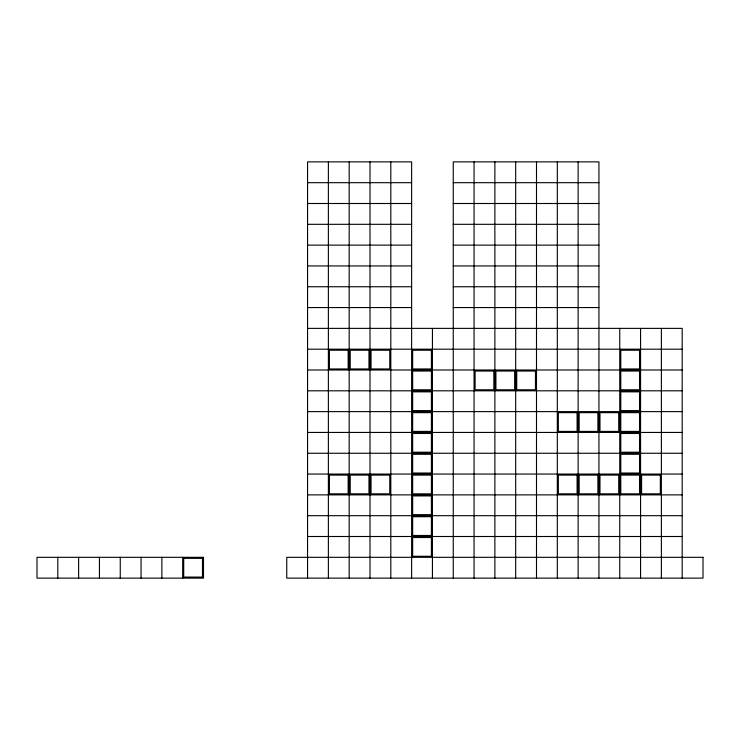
<?xml version="1.0" encoding="UTF-8"?>
<svg xmlns="http://www.w3.org/2000/svg" width="740" height="740" viewBox="0 0 740 740"><rect width="100%" height="100%" fill="white"/><g stroke="black" fill="none" stroke-linecap="round" stroke-linejoin="round"><path stroke-width="1.11" d="M307.562 182.688L411.625 182.688M453.25 182.688L598.938 182.688M307.562 203.5L411.625 203.5M453.25 203.5L598.938 203.5M307.562 224.312L411.625 224.312M453.25 224.312L598.938 224.312M307.562 245.125L411.625 245.125M453.25 245.125L598.938 245.125M307.562 265.938L411.625 265.938M453.25 265.938L598.938 265.938M307.562 286.75L411.625 286.75M453.25 286.75L598.938 286.75M307.562 307.562L411.625 307.562M453.25 307.562L598.938 307.562M307.562 328.375L682.188 328.375L682.188 578.125M307.562 349.188L682.188 349.188M307.562 370L682.188 370M307.562 390.812L682.188 390.812M307.562 411.625L682.188 411.625M307.562 432.438L682.188 432.438M307.562 453.25L682.188 453.25M307.562 474.062L682.188 474.062M307.562 494.875L682.188 494.875M307.562 515.688L682.188 515.688M307.562 536.5L682.188 536.5M661.375 328.375L661.375 578.125M640.562 328.375L640.562 578.125M619.75 328.375L619.75 578.125M598.938 578.125L598.938 161.875L453.25 161.875L453.25 578.125M578.125 161.875L578.125 578.125M557.312 161.875L557.312 578.125M536.5 161.875L536.5 578.125M515.688 161.875L515.688 578.125M494.875 161.875L494.875 578.125M474.062 161.875L474.062 578.125M432.438 328.375L432.438 578.125M411.625 578.125L411.625 161.875L307.562 161.875L307.562 578.125M390.812 161.875L390.812 578.125M370 161.875L370 578.125M349.188 161.875L349.188 578.125M328.375 161.875L328.375 578.125M182.688 557.312L182.688 578.125M161.875 557.312L161.875 578.125M141.062 557.312L141.062 578.125M120.25 557.312L120.25 578.125M99.438 557.312L99.438 578.125M78.625 557.312L78.625 578.125M57.812 557.312L57.812 578.125M348.151 350.224L329.411 350.224L329.411 368.964L348.151 368.964L348.151 350.224M368.964 350.224L350.224 350.224L350.224 368.964L368.964 368.964L368.964 350.224M389.776 350.224L371.036 350.224L371.036 368.964L389.776 368.964L389.776 350.224M431.401 350.224L412.661 350.224L412.661 368.964L431.401 368.964L431.401 350.224M639.527 350.224L620.786 350.224L620.786 368.964L639.527 368.964L639.527 350.224M431.401 371.036L412.661 371.036L412.661 389.776L431.401 389.776L431.401 371.036M493.839 371.036L475.099 371.036L475.099 389.776L493.839 389.776L493.839 371.036M514.652 371.036L495.911 371.036L495.911 389.776L514.652 389.776L514.652 371.036M535.464 371.036L516.724 371.036L516.724 389.776L535.464 389.776L535.464 371.036M639.527 371.036L620.786 371.036L620.786 389.776L639.527 389.776L639.527 371.036M431.401 391.849L412.661 391.849L412.661 410.589L431.401 410.589L431.401 391.849M639.527 391.849L620.786 391.849L620.786 410.589L639.527 410.589L639.527 391.849M431.401 412.661L412.661 412.661L412.661 431.401L431.401 431.401L431.401 412.661M577.089 412.661L558.349 412.661L558.349 431.401L577.089 431.401L577.089 412.661M597.902 412.661L579.161 412.661L579.161 431.401L597.902 431.401L597.902 412.661M618.714 412.661L599.974 412.661L599.974 431.401L618.714 431.401L618.714 412.661M639.527 412.661L620.786 412.661L620.786 431.401L639.527 431.401L639.527 412.661M431.401 433.474L412.661 433.474L412.661 452.214L431.401 452.214L431.401 433.474M639.527 433.474L620.786 433.474L620.786 452.214L639.527 452.214L639.527 433.474M431.401 454.286L412.661 454.286L412.661 473.026L431.401 473.026L431.401 454.286M639.527 454.286L620.786 454.286L620.786 473.026L639.527 473.026L639.527 454.286M348.151 475.099L329.411 475.099L329.411 493.839L348.151 493.839L348.151 475.099M368.964 475.099L350.224 475.099L350.224 493.839L368.964 493.839L368.964 475.099M389.776 475.099L371.036 475.099L371.036 493.839L389.776 493.839L389.776 475.099M431.401 475.099L412.661 475.099L412.661 493.839L431.401 493.839L431.401 475.099M577.089 475.099L558.349 475.099L558.349 493.839L577.089 493.839L577.089 475.099M597.902 475.099L579.161 475.099L579.161 493.839L597.902 493.839L597.902 475.099M618.714 475.099L599.974 475.099L599.974 493.839L618.714 493.839L618.714 475.099M639.527 475.099L620.786 475.099L620.786 493.839L639.527 493.839L639.527 475.099M660.339 475.099L641.599 475.099L641.599 493.839L660.339 493.839L660.339 475.099M431.401 495.911L412.661 495.911L412.661 514.652L431.401 514.652L431.401 495.911M431.401 516.724L412.661 516.724L412.661 535.464L431.401 535.464L431.401 516.724M431.401 537.536L412.661 537.536L412.661 556.277L431.401 556.277L431.401 537.536M203.5 557.312L37 557.312L37 578.125L203.5 578.125L203.5 557.312M703 557.312L286.75 557.312L286.75 578.125L703 578.125L703 557.312M202.464 558.349L183.724 558.349L183.724 577.089L202.464 577.089L202.464 558.349"/></g></svg>
